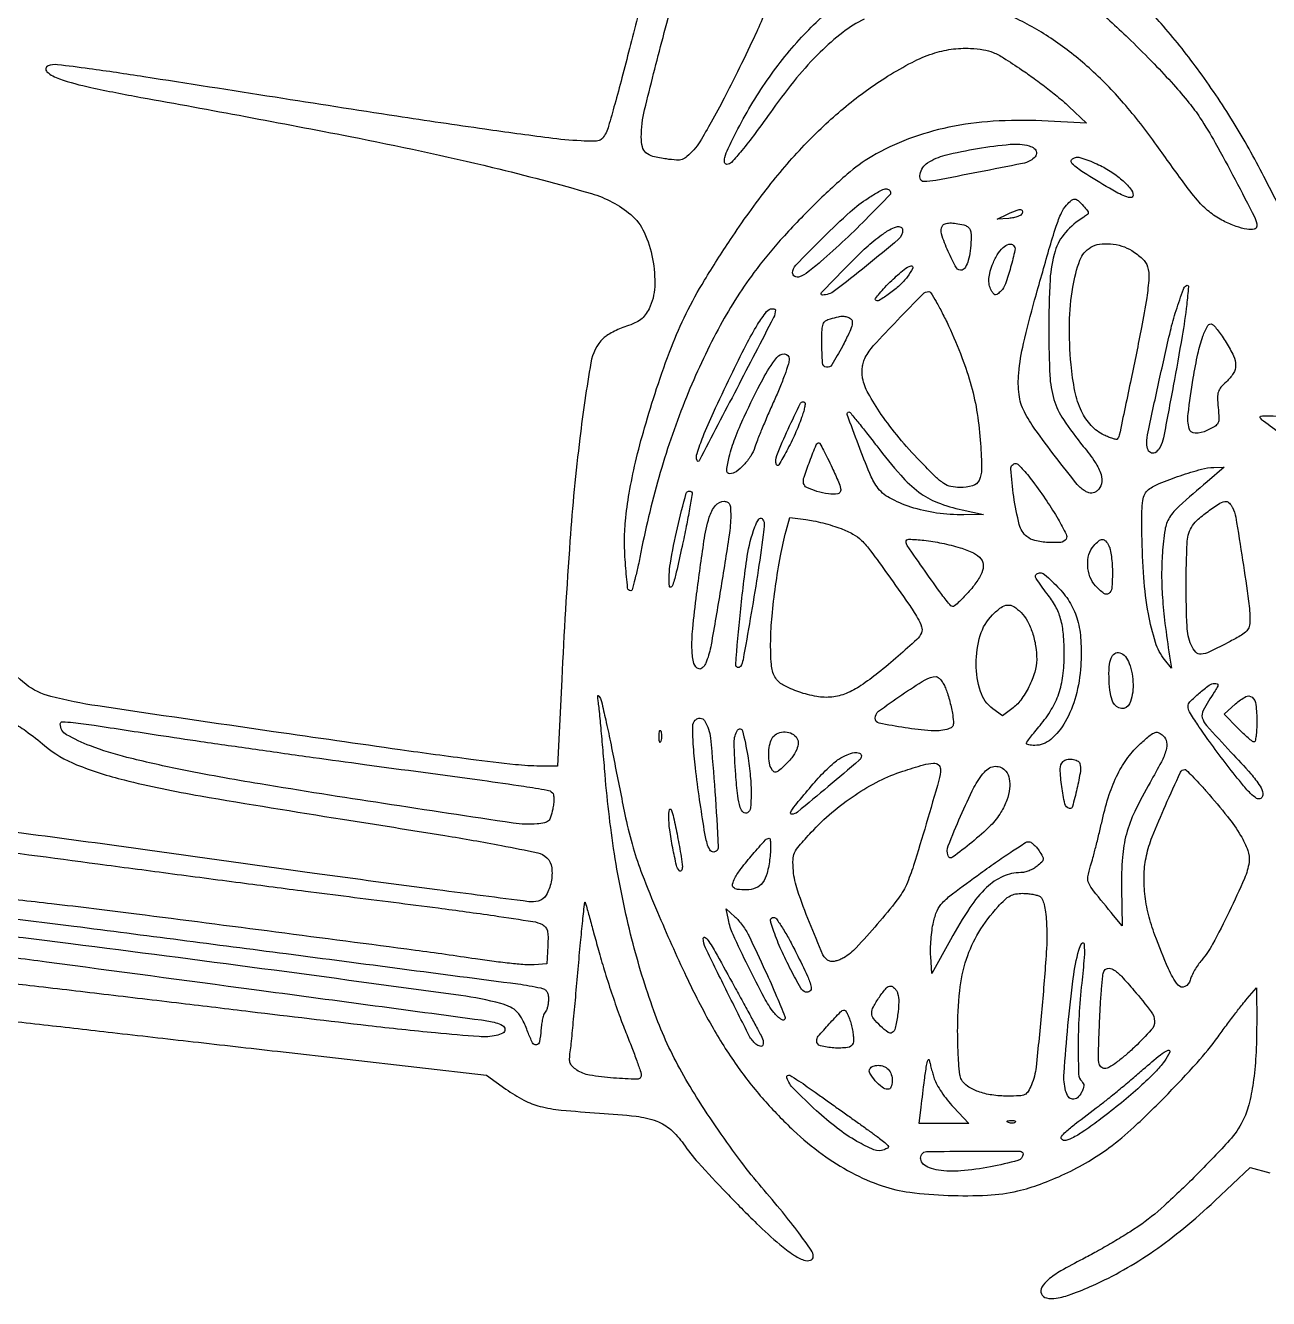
# Model space of a CAD drawing. Extents: x 127 to 1779, y 138 to 801.
# Drawn here: x 442.9 to 804.4, y 138.1 to 508.4 of the extents above; entities that cross this region are included whole.
import ezdxf

# ---------------------------------------------------------------- set-up
doc = ezdxf.new("R2010")
doc.units = 0
doc.header["$MEASUREMENT"] = 0

msp = doc.modelspace()

# ---------------------------------------------------------------- linework, layer by layer
at = {"color": 6}
for points in [[(807.494168, 455.969345, -0.008149), (803.028501, 464.443709, 0.020968), (794.090866, 480.39899, 0.020142), (783.735126, 495.771449, 0.021174), (773.177317, 508.949657, 0.044705), (763.724642, 518, -0.007504), (761.563809, 519.780921, -0.011207), (759.734546, 521.407232, -0.006392), (758.259998, 522.814145, -0.185974), (758.047314, 523.279937, -0.194569), (758.223382, 523.80465, -0.001705), (761.024836, 527.054123, -0.005578), (764.324371, 530.770471, -0.003531), (768.25, 535.033, 0.001254), (783.743575, 551.703218, 0.005686), (792.638819, 561.544417, 0.008502), (798.205817, 568.066221, 0.044863), (800.85852, 571.944417), (803.217039, 576.158478), (798.111837, 581.079239), (793.006634, 586), (798.253317, 585.989263, -0.010679), (801.545553, 585.9122, -0.001102), (809.302537, 585.547638, -0.001371)], [(657.440146, 510.948605, -0.015173), (654.779675, 504.871871, -0.00357), (649.95291, 494.88372, -0.005805), (646.10013, 487.278427, -0.007257), (642.341184, 480.315713, -0.005983), (639.041001, 474.571979, -0.054584), (637.314949, 472.265953, -0.020815), (635.277529, 470.260168, -0.102669), (633.895629, 469.448018, -0.099183), (632.28179, 469.238685, -0.018768), (629.314949, 469.555132, -0.025165), (625.374231, 470.329817, -0.118013), (623.339231, 471.387625, -0.158518), (622.322584, 473.075723, -0.056973), (622, 475.897533, -0.060157), (622.961935, 483.86377, -0.004578), (628.3222, 504.900498, -0.006943), (634.550031, 527.18317, -0.010895)], [(686.835286, 510.239676, 0.049999), (680.575079, 506.337626, 0.030113), (673.977437, 500.580085, 0.026217), (667.155117, 493.118293, 0.018106), (660.208775, 484.019215, -0.005328), (655.077715, 476.929483, -0.014062), (651.209774, 471.999384, -0.012287), (648.227654, 468.585164, -0.210081), (646.896408, 468, -0.359318), (646.2122, 468.564591, -0.118661), (646.275595, 469.965308, -0.039872), (647.278542, 472.620607, -0.007131), (649.60936, 477.383442, -0.034138), (658.626434, 492.50761, -0.03761), (669.358953, 505.750891, -0.040563), (681.003693, 516.245013, -0.061741)], [(620.881638, 510.6929, 0.001196), (618.57403, 501.680687, -0.002489), (616.360277, 493.12715, -0.00345), (614.284787, 485.483346, -0.002156), (612.468504, 479.079013, -0.042967), (611.739764, 477.180687, -0.054124), (610.784047, 475.658192, -0.148079), (609.752358, 474.940081, -0.082302), (608.127739, 474.694846, -0.009744), (604.468419, 474.818954, -0.019094), (595.070075, 475.682, -0.002943), (576.50451, 478.215833, -0.002609), (550.893577, 482.001368, -0.001014), (515.5, 487.49526, 0.000417), (477.341666, 493.464985, 0.004228), (461.449425, 495.800224, 0.005691), (452.197993, 496.972677, 0.120855), (449.472457, 496.627805, 0.567514), (449.175553, 494.918754, 0.096393), (452.785968, 492.860038, 0.029035), (461.899193, 490.357635, 0.007987), (476.5, 487.489646, -0.003585), (537.333076, 476.095681, -0.010673), (578.766978, 467.10532, -0.011768), (607.491394, 459.50866, -0.104737), (618.961507, 453.378936, -0.112817), (622.83227, 448.25116, -0.057856), (625.274248, 440.530565, -0.057618), (625.890827, 432.395341, -0.106356), (624.248446, 426, -0.044017), (623.14044, 424.197936, -0.06798), (621.863061, 422.893711, -0.059288), (620.153838, 421.865413, -0.025706), (617.677773, 420.899995, 0.02093), (615.692984, 420.147875, 0.019148), (613.716937, 419.211868, 0.019556), (612.018011, 418.239654, 0.057364), (610.965714, 417.399995, 0.155133), (607.320158, 410.309557, 0.011389), (604.133305, 388.380371, 0.01279), (601.258558, 358.514121, 0.005386), (598.855627, 318.25), (597.621506, 293), (592.560753, 293.007989, -0.026634), (585.410319, 293.400467, -0.004996), (572.387419, 294.945409, -0.003196), (551.864555, 297.721753, -0.000627), (515, 302.996082, -0.001017), (463.931589, 310.473995, -0.026301), (450.252446, 313.247167, -0.100963), (443.006189, 316.782003, -0.081915), (437.08736, 323.107035, -0.025756)], [(753.484766, 514.114639, -0.0121), (764.325694, 504.04144, -0.006582), (771.119696, 497.238303, -0.010343), (776.755709, 491.19908, -0.012066), (781.245823, 485.93332, -0.024399), (784.469645, 481.540811, -0.018585), (788.911279, 474.250381, -0.006767), (794.674149, 463.612883, -0.00278), (800.38577, 452.57175, -0.118509), (801, 450.016657, -0.366541), (800.254696, 449.136577, -0.080583), (798.113201, 449.126636, -0.049877), (794.968832, 449.949138, -0.026703), (791.281799, 451.546864, -0.049539), (787.540671, 453.899142, -0.046985), (784.262098, 456.979256, -0.022951), (780.070635, 462.196491, -0.00316), (771.922397, 473.5, 0.02382), (762.243457, 485.820453, 0.031289), (752.227055, 496.025145, 0.03384), (741.743416, 504.237368, 0.038389), (730.665314, 510.581808)], [(808.110113, 389.411186, 0.008486), (802.961563, 393.289677, -0.083604), (802.00239, 394.26837, -0.551118), (802.218739, 394.781662, -0.050152), (804.051381, 394.899622, -0.001848), (811, 394.624036, -0.011389)], [(429, 238.551889, -0.004586), (449.062881, 236.073085, -0.000275), (509.443759, 228.016292, -0.000055), (575.551534, 219.150967, -0.027725), (579.677642, 218.362329, -0.071188), (581.666089, 217.553255, -0.256104), (582.346877, 216.419585, -0.281122), (581.736454, 215.32503, -0.07931), (579.825243, 214.615049, -0.067603), (574.822297, 214.302485, -0.005937), (562.145268, 215.376002, -0.004918), (542.547733, 217.46493, -0.001031), (508.288041, 221.529459, 0.000422), (488.201266, 223.937316, 0.0003), (465.668987, 226.605309, 0.000303), (444.154411, 229.126511, 0.000643), (427.5, 231.046244, -0.00055)], [(438, 218.952487, 0.000329), (448.24416, 217.77563, 0.000053), (468.198875, 215.498685, 0.000059), (491.69605, 212.822849, 0.000052), (516.230212, 210.034401), (576.960424, 203.138411), (582.654846, 199.060726, 0.033749), (587.840658, 195.852901, 0.05882), (592.550786, 194.031478, 0.039287), (598.730231, 192.951932, 0.007976), (609.827343, 192.079363, -0.012785), (620.489543, 191.137739, -0.059599), (626.483655, 189.71711, -0.093668), (630.590973, 187.263106, -0.061255), (634.252176, 183.114673, 0.033749), (638.548176, 177.672145, 0.007173), (646.780804, 168.835468, 0.007896), (655.528926, 159.995267, 0.019397), (662.301916, 153.859788, 0.02346), (666.217248, 150.881169, 0.065054), (669.290119, 149.306643, 0.161928), (671.168656, 149.264329, 0.32924), (672, 150.389991, 0.153816), (671.438666, 152.17152, 0.007676), (667.806954, 157.196401, 0.01115), (663.021569, 163.318196, 0.006382), (656.990277, 170.5, -0.017287), (651.110798, 177.819335, -0.009574), (644.422967, 187.127653, -0.009566), (638.062762, 196.73568, -0.016473), (633.190876, 205, -0.038879), (625.629087, 221.842005, -0.023879), (619.270311, 242.652857, -0.022172), (614.432872, 265.982238, -0.019913), (611.469064, 290.5, 0.001271), (610.877164, 297.612933, 0.001677), (610.299363, 304.09375, 0.001207), (609.783702, 309.523277, 0.016323), (609.525777, 311.5, -0.008999), (609.325497, 312.877372, -0.1022), (609.367762, 313.423085, -0.582223), (609.566433, 313.470718, -0.053916), (609.947893, 312.962522, -0.077043), (610.422529, 311.782372, -0.002154), (611.647028, 306.414923, -0.004364), (613.008237, 300.067728, -0.002979), (614.449225, 292.831835, 0.004272), (617.447122, 277.978566, 0.01855), (619.62442, 269.26269, 0.022019), (622.265665, 261.447863, 0.00779), (626.708819, 250.5, 0.00948), (635.065358, 231.791177, 0.019206), (642.474185, 217.470819, 0.023627), (649.756409, 205.934944, 0.028835), (657.661613, 195.915582, 0.021991), (666.252289, 187.049495, 0.032018), (674.622859, 180.09604, 0.035345), (683.09939, 174.799274, 0.038559), (692, 170.922642, 0.052479), (700.070461, 169.042964, 0.021626), (711.273617, 168.136652, 0.021747), (722.671503, 168.205155, 0.045129), (731.472368, 169.442638, 0.030554), (738.062609, 171.416277, 0.022116), (745.13545, 174.375764, 0.021917), (752.00817, 177.991808, 0.027705), (758, 181.948082, 0.028144), (765.243405, 187.990349, 0.010893), (774.60082, 197.123891, 0.010949), (783.59908, 206.70911, 0.026322), (789.714665, 214.282621, -0.003402), (792.129165, 217.570163, -0.003353), (794.59976, 220.840542, -0.003295), (796.802151, 223.676689, -0.012832), (798.220687, 225.386611), (800.941373, 228.5), (800.950878, 218, -0.01368), (800.704924, 208.704658, -0.02237), (799.929642, 200.862884, -0.026605), (798.658207, 194.475139, -0.054674), (796.868979, 189.705891, -0.067779), (793.046073, 184.159714, -0.01062), (783.874784, 174.512045, -0.012436), (774.035213, 165.073572, -0.03455), (766.532575, 159.121612, -0.011537), (763.186985, 156.93682, -0.005854), (758.883582, 154.335389, -0.005812), (754.37777, 151.753175, -0.008638), (750.36898, 149.607231, 0.011495), (744.004357, 146.153265, 0.044301), (740.317237, 143.583178, 0.084676), (738.510185, 141.457532, 0.229407), (738.347334, 139.537245, 0.256061), (739.813284, 138.294857, 0.090467), (742.660485, 138.234358, 0.049331), (747.022952, 139.384505, 0.015618), (753.263274, 141.932102, 0.024405), (762.260301, 146.475491, 0.022391), (771.042511, 151.996238, 0.020992), (779.816461, 158.637994, 0.016346), (788.790906, 166.550966), (799.081812, 176.240596), (804.790906, 174.667213, 0.027906)], [(438.678784, 305.922198, -0.03788), (443.037286, 303.208563, -0.015822), (448.490823, 298.938854, 0.079384), (457.803468, 293.388826, 0.034218), (471.602568, 288.959386, 0.018193), (493.767848, 284.331902, 0.003332), (535.078084, 277.547802, -0.001235), (564.902368, 272.778352, -0.006425), (581.311566, 269.895749, -0.006215), (591.880276, 267.762434, -0.14444), (594.545601, 266.311542, -0.167929), (595.939163, 263.446018, -0.079154), (595.780484, 259.282114, -0.081473), (594.359365, 255.491135, -0.201091), (592.04506, 253.722034, -0.09621), (589.272712, 253.544504, -0.000525), (562.668071, 256.993774, -0.001719), (526.983641, 261.783164, -0.000487), (471.5, 269.479301, 0.003251), (438.267252, 273.901944, 0.005383)], [(432, 249.444166, -0.004436), (457.000964, 246.447866, -0.000411), (518.735322, 238.441387, -0.00011), (586.102528, 229.632984, -0.022091), (592.75, 228.461699, -0.066831), (593.814775, 228.070551, -0.121629), (594.5028, 227.457813, -0.106736), (594.880712, 226.534447, -0.043981), (595, 225.180948, -0.030413), (594.930941, 224.046649, -0.031111), (594.724795, 222.937841, -0.032737), (594.424029, 222.003643, -0.100717), (594.063132, 221.45, 0.114878), (593.680601, 220.825637, 0.021452), (593.309486, 219.525441, 0.02196), (593.001758, 217.935871, 0.01852), (592.813132, 216.232352, -0.02599), (592.380384, 212.794241, -0.317447), (591.487396, 211.912873, -0.328907), (590.390965, 212.471815, -0.026868), (589.028474, 215.605733, 0.026332), (587.469728, 219.201593, 0.074146), (585.904431, 221.442587, 0.088765), (583.930869, 222.899761, 0.049911), (581.133512, 223.950132, 0.03105), (569.517516, 226.273133, 0.00066), (511.658478, 234.071801, 0.001683), (456.115794, 241.293381, 0.005413), (419.079267, 245.575251, 0.01241)], [(423.782448, 269.786567, -0.001805), (464, 264.561883, 0.000367), (484.365304, 261.85665, 0.000331), (505.45, 259.085835, 0.000332), (524.352318, 256.627308, 0.001053), (537, 255.017896, -0.001015), (562.940027, 251.719044, -0.003814), (579.192435, 249.492477, -0.00281), (590.505034, 247.789679, -0.084293), (593.229843, 246.876992, -0.100308), (594.155497, 246.110922, -0.108176), (594.67935, 245.064114, -0.062367), (594.880763, 243.446871, -0.014279), (594.800109, 240.687999), (594.5, 235.5), (590.809509, 235.193182, -0.039787), (588.630042, 235.185741, -0.006053), (584.293432, 235.569327, -0.006745), (579.175794, 236.154334, -0.005795), (573.809509, 236.904523, 0.004786), (556.314712, 239.386228, 0.000515), (515.76332, 244.70062, 0.000644), (475.171277, 249.924614, 0.002633), (450.5, 252.935418, 0.003617), (431.379759, 255.026588, 0.002539)]]:
    msp.add_lwpolyline(points, format="xyb", dxfattribs=at)
for points in [[(732.585985, 495.528451, -0.008927), (736.276447, 492.924134, -0.006898), (740.207232, 489.959531, -0.006981), (743.801983, 487.088433, -0.016582), (746.372155, 484.829369), (751.5, 480.011655), (738.5, 480.632015, 0.027572), (724.312368, 480.526376, 0.03595), (711.449218, 478.786514, 0.038575), (699.742271, 475.376704, 0.04172), (689.016274, 470.275588, 0.047845), (681.871207, 465.142948, 0.014868), (672.171875, 456.138109, 0.015303), (662.428722, 445.931571, 0.023768), (654.738468, 436.5, 0.036655), (644.32843, 420.014681, 0.026475), (635.123976, 400.311281, 0.024982), (627.516213, 378.396302, 0.023086), (621.900583, 355.25, -0.006244), (621.006765, 350.936881, -0.010182), (620.128711, 347.304688, -0.004165), (619.304495, 344.278171, -0.335997), (618.937278, 344, -0.38264), (618.026136, 344.816881, -0.008162), (617.422664, 351.310547, -0.017069), (617.131378, 358.207676, -0.025192), (617.387549, 364.260017, -0.020208), (618.473958, 372.375061, -0.014464), (620.315137, 381.346296, -0.012691), (622.951269, 391.38794, -0.008443), (626.457405, 402.762833, -0.013239), (630.754942, 414.821347, -0.022692), (635.051065, 424.593144, -0.021541), (640.373601, 434.274643, -0.010611), (647.919775, 446.126922, -0.018443), (659.052559, 461.555309, -0.026156), (670.137196, 474.341358, -0.028784), (681.545002, 484.898798, -0.032616), (693.643095, 493.607964, -0.019448), (700.72694, 497.662432, -0.038977), (706.654596, 500.189862, -0.04688), (712.11481, 501.47659, -0.047014), (717.71383, 501.72188, -0.02634), (721.52536, 501.328492, -0.059843), (724.308044, 500.543189, -0.042449), (727.356702, 498.958159, -0.008096)], [(734.75, 473.369714, -0.099297), (736.2895, 472.60739, -0.207892), (736.921428, 471.459196, -0.201852), (736.520654, 470.186946, -0.094247), (735.150809, 469.08071, -0.073272), (732.830153, 468.246432, -0.001361), (720.074713, 465.712408, -0.001966), (707.652991, 463.330485, -0.046414), (704.100481, 463, -0.311854), (703.184019, 463.633182, -0.144025), (703.069222, 465.150174, -0.0933), (703.859459, 467.037057, -0.102376), (705.262304, 468.436213, -0.084852), (710.393644, 470.670971, -0.01892), (719.79008, 472.611029, -0.018731), (729.294101, 473.837275, -0.088403)], [(754.5, 468.132659, -0.035024), (758.344716, 466.043599, -0.037262), (761.776589, 463.476459, -0.038628), (764.296092, 460.913519, -0.176715), (765, 458.984062, -0.451459), (764.239157, 458.313156, -0.0773), (762.137051, 458.917085, -0.026755), (758.163505, 461.024056, -0.004155), (750.57037, 465.672765, -0.047375), (747.290143, 468.178587, -0.493973), (747.426709, 469.629306, -0.219119), (749.795102, 469.933857, -0.031055)], [(694.390815, 460.176666, -0.342873), (694.276583, 459.113633, -0.002892), (688.114217, 452.80228, -0.009402), (681.288903, 446.147429, -0.009089), (674.141846, 439.676719, -0.016466), (670.487736, 436.693476, -0.068909), (668.022386, 435.301044, -0.220498), (666.645065, 435.380347, -0.276551), (666, 436.457417, -0.195471), (666.898629, 438.668211, -0.004663), (674.88454, 446.717025, -0.010195), (682.770622, 454.206458, -0.043006), (687.945781, 458.16731, -0.007823), (691.064443, 460.086477, -0.058514), (692.64857, 460.792218, -0.159828), (693.639243, 460.777598, -0.17307)], [(750.595012, 455.872902, -0.012436), (751.768813, 454.494764, -0.168126), (751.990872, 453.881659, -0.238042), (751.742263, 453.370958, -0.026716), (750.641668, 452.622902, 0.077427), (745.34592, 448.179655, 0.105674), (742.326624, 442.751328, 0.061879), (740.877858, 434.481838, 0.012414), (740.503106, 419.5, 0.011892), (740.807002, 406.625481, 0.060778), (742.006865, 399.584473, 0.075196), (744.758547, 393.74415, 0.023826), (750.511135, 385.986389, -0.022959), (753.994101, 381.306337, -0.07268), (755.684464, 377.79603, -0.128394), (755.813493, 375.125448, -0.169331), (754.563922, 373.053051, -0.065847), (753.788264, 372.565433, -0.096991), (753.008202, 372.377563, -0.087962), (752.159417, 372.490699, -0.045886), (751.173223, 372.907294, -0.101197), (748.794111, 374.883309, -0.004999), (742.466, 382.93698, -0.008179), (736.483177, 390.978724, -0.036236), (733.398837, 396, -0.08974), (731.848763, 401.021742, -0.053106), (731.758949, 407.310299, -0.034534), (733.149257, 415.87804, -0.010773), (736.391747, 428.5, -0.001415), (740.549892, 443.190743, -0.011075), (742.65459, 449.975223, -0.023366), (744.170328, 453.886846, -0.07996), (745.651228, 456.167105, -0.033016), (747.073894, 457.544481, -0.193009), (748.042721, 457.867573, -0.171785), (749.034156, 457.448765, -0.025128)], [(732.756322, 453.75, -0.176052), (732.366928, 453.254159, -0.048048), (731.461013, 452.80474, -0.042387), (730.263425, 452.460663, -0.033268), (728.922988, 452.287411), (725.5, 452.074823), (728.5, 453.492307, -0.011679), (730.969234, 454.589215, -0.083749), (732.236001, 454.882586, -0.331126), (732.742284, 454.551568, -0.168932)], [(698, 448.902223, -0.218483), (696.757155, 446.193733, -0.0074), (687.523397, 438.485664, -0.008723), (678.164345, 431.17182, -0.162892), (674.662867, 430, -0.658337), (674.369094, 430.682685, -0.004072), (680.569574, 437.125873, -0.009774), (686.836975, 443.287651, -0.029964), (691.400038, 447.111171, -0.023235), (694.14711, 448.954758, -0.070019), (696.216095, 449.841244, -0.173554), (697.455765, 449.743489, -0.295263)], [(715.75, 450.369714, -0.070129), (716.886071, 449.886891, -0.140719), (717.544436, 449.179194, -0.099709), (717.857371, 448.052589, -0.024906), (717.90032, 446.133369, -0.024101), (717.648046, 442.803687, -0.040829), (717.078009, 440.067936, -0.050438), (716.274112, 438.100116, -0.19243), (715.281079, 437.26036, -0.358806), (713.636914, 437.892867, -0.02461), (711.232384, 442.681615, -0.026248), (709.298267, 447.763731, -0.219617), (709.587991, 450.142372, -0.182342), (710.340549, 450.722229, -0.064817), (711.702088, 450.950805, -0.048527), (713.535393, 450.840488, -0.026195)], [(730.22871, 444.437956, -0.256573), (730.641177, 443.020059, -0.012327), (729.408833, 438.067467, -0.017279), (727.908251, 433.268931, -0.112445), (726.56998, 431.141858, -0.021063), (725.606387, 430.256445, -0.163001), (725.045553, 430.033831, -0.225639), (724.564779, 430.230976, -0.043512), (723.979149, 431, -0.074011), (723.288495, 432.562847, -0.070148), (723.065874, 434.288548, -0.057693), (723.321165, 436.2874, -0.030267), (724.069603, 438.68307, -0.042503), (725.499454, 441.656169, -0.071643), (727.228273, 443.810427, -0.114935), (728.897477, 444.771959, -0.276529)], [(764.644616, 442.910623, -0.049552), (767.740583, 440.54434, -0.129125), (769.223453, 438.191417, -0.09451), (769.604092, 434.954591, -0.01933), (768.968369, 429.20158, -0.011673), (767.460602, 420.524998, -0.002542), (764.43693, 405.645938, -0.000422), (760.99335, 389.200802, -0.141867), (760.391895, 388.070776, -0.264551), (760.069524, 387.977176, -0.017167), (759.093996, 388.246118, -0.021388), (757.898284, 388.677318, -0.014024), (756.559105, 389.270424, -0.095902), (752.820163, 392.032142, -0.076546), (750.024062, 396.20283, -0.058998), (748.098881, 402.013426, -0.028867), (746.97486, 409.745398, -0.024722), (746.523561, 421.868231, -0.038815), (747.45825, 432.246971, -0.046098), (749.541033, 440.090915, -0.174673), (752.749978, 443.919889, -0.09676), (755.248186, 444.78815, -0.056616), (758.425835, 444.878623, -0.05396), (761.736843, 444.233388, -0.063409)], [(699.341085, 435.233634, -0.048763), (697.176668, 432.839334, -0.028303), (694.163794, 430.394248, -0.020509), (691.195689, 428.43204, -0.344907), (690.101418, 428.565249, -0.37516), (690.072791, 428.988224, -0.011659), (691.24502, 430.457063, -0.017488), (692.823596, 432.214446, -0.010537), (694.809524, 434.190476, -0.015033), (698.449625, 437.459637, -0.119423), (700.457687, 438.464496, -0.636379), (700.949601, 437.835327, -0.041939)], [(711.351114, 421.005326, -0.016676), (715.257075, 411.797699, -0.025597), (717.953974, 403.567841, -0.027209), (719.68392, 395.494285, -0.022741), (720.656847, 386.781129, -0.013534), (720.944133, 379.353899, -0.113516), (720.234385, 376.095483, -0.21769), (718.360329, 374.511952, -0.068325), (714.631395, 374, -0.056741), (712.035353, 374.295554, -0.090673), (709.99188, 375.177816, -0.04707), (707.59284, 377.127743, -0.006236), (702.978889, 381.775408, -0.019007), (696.965159, 388.478042, -0.022231), (691.801474, 395.28729, -0.02335), (687.96449, 401.439214, -0.081563), (686.373704, 405.821521, -0.039844), (686.208239, 407.379625, -0.037722), (686.28681, 408.973555, -0.03883), (686.597332, 410.487649, -0.049923), (687.123736, 411.806867, -0.065184), (689.562137, 415.29855, -0.006689), (696.461581, 422.657568, -0.003199), (703.905699, 430.289315, -0.200485), (705.606876, 431, -0.260556), (706.202485, 430.667016, -0.007403), (707.75019, 428.064064, -0.01326), (709.493217, 424.83608, -0.008511)], [(780.601239, 427.25, -0.013132), (779.269468, 417.998365, -0.003675), (776.702212, 403.611046, -0.001367), (773.848842, 388.502956, -0.075643), (772.888625, 385.791895, -0.096488), (771.685021, 384.314947, -0.244828), (770.372626, 384.029136, -0.237949), (769.357543, 384.943031, -0.092915), (769, 386.850453, -0.053065), (769.351838, 390.156306, -0.001286), (772.630042, 405.194677, -0.002319), (775.865902, 419.540993, -0.022871), (777.529626, 425.501147, -0.00465), (779.627043, 431.68002, -0.181109), (780.540726, 432.776127, -0.603209), (781.117293, 432.408219, -0.008497)], [(661, 425.654579, -0.119765), (660.460814, 423.43585, -0.000587), (649.741007, 402.742274, -0.000381), (638.828592, 381.776402, -0.661199), (638.228979, 381.823437, -0.161064), (638.218992, 383.941212, -0.015813), (639.974943, 388.807601, -0.013777), (642.989661, 395.830756, -0.003988), (648.025533, 406.5, -0.006328), (652.502065, 415.498427, -0.019782), (655.824791, 421.385437, -0.023182), (658.415447, 425.17414, -0.235378), (660.07258, 426, -0.035434), (660.427784, 425.974795, -0.053766), (660.72757, 425.898532, -0.070259), (660.933252, 425.787015, -0.237755)], [(682.866916, 423.103412, -0.236411), (683.349688, 422.301303, -0.092206), (683.208434, 420.978619, -0.040758), (682.371815, 418.832788, -0.007651), (680.466823, 415.068818, -0.01521), (677.433334, 409.699289, -0.314711), (675.827182, 408.989067, -0.339853), (674.712172, 410.254919, -0.016403), (674.508059, 416.236181, -0.008917), (674.56949, 419.953566, -0.0787), (674.881036, 421.561065, -0.164077), (675.602343, 422.464499, -0.074264), (677, 423.09456, -0.012269), (679.30052, 423.683757, -0.056229), (680.667903, 423.840108, -0.086426), (681.734625, 423.655994, -0.055397)], [(792.097773, 416.184775, -0.031996), (794.215283, 412.319772, -0.108901), (794.838996, 409.534381, -0.142103), (794.163226, 407.17521, -0.070538), (792.135899, 404.77867, 0.032768), (790.5505, 403.167902, 0.10123), (789.808478, 401.841885, 0.083413), (789.572048, 400.187621, 0.01783), (789.747109, 397.280086, -0.013931), (789.963105, 394.105402, -0.123598), (789.678623, 392.743182, -0.147508), (788.798232, 391.788105, -0.022528), (786.485957, 390.56036, -0.112753), (783.067793, 389.801342, -0.339851), (781.300743, 391.176324, -0.095086), (781.025143, 395.428376, -0.008976), (782.519389, 405.818898, -0.013184), (783.858382, 412.889896, -0.032019), (785.312795, 417.995186, -0.046374), (786.763793, 421.124022, -0.422045), (788.076817, 421.452524, -0.081045), (788.669052, 420.937988, -0.010446), (789.719449, 419.619915, -0.011972), (790.904596, 417.987694, -0.009727)], [(665, 411.461582, -0.076637), (664.767776, 409.95539, -0.009601), (663.709454, 406.816047, -0.011114), (662.288907, 403.116045, -0.009007), (660.606653, 399.211582, 0.00391), (658.838235, 395.219624, 0.004078), (657.157507, 391.255808, 0.003924), (655.759814, 387.806962, 0.017843), (655.034262, 385.765637, -0.066298), (653.806102, 383.144808, -0.046014), (651.791368, 380.562694, -0.046832), (649.558292, 378.593658, -0.158572), (647.733472, 378, -0.446728), (646.84068, 378.996547, -0.034418), (647.558579, 382.974887, -0.030041), (649.268708, 388.361679, -0.017443), (651.927497, 394.609325, -0.011622), (657.308084, 405.456361, -0.044037), (661.401185, 411.817819, -0.243208), (663.657632, 412.863316, -0.401599)], [(668.618103, 394.334741, -0.021131), (666.725355, 389.615662, -0.016906), (664.305574, 384.700858, -0.011669), (661.973872, 380.577456, -0.638633), (661.294772, 380.648253, -0.181666), (661.372471, 383.310459, -0.010322), (664.700679, 390.984088, -0.008453), (668.318939, 398.53642, -0.511906), (669.59058, 398.742753, -0.241705), (669.70036, 398.401317, -0.013478), (669.48261, 397.270205, -0.018335), (669.124595, 395.890026, -0.01218)], [(690.480825, 386.089033, 0.015635), (697.457165, 377.554155, 0.053065), (702.719049, 372.669455, 0.068138), (708.147907, 369.6602, 0.03902), (715.333398, 367.499683), (721.5, 366.159), (715.799221, 366.0795, -0.03929), (707.889187, 366.591163, -0.042345), (700.358782, 368.336689, -0.046511), (694.187251, 370.985119, -0.11569), (690.544301, 374.236612, -0.054915), (688.40984, 378.124837, -0.008302), (685.147801, 386.394588, -0.003063), (681.872535, 395.28472, -0.519866), (682.374556, 396, -0.223739), (682.698428, 395.847437, -0.001193), (684.965871, 393.088653, -0.004865), (687.531755, 389.888491, -0.003029)], [(677.493189, 379.75, -0.005585), (679.349762, 375.634477, -0.048115), (679.976345, 373.721004, -0.167387), (679.865737, 372.732227, -0.24441), (679.180866, 372.213444, -0.075403), (676.41894, 372.162793, -0.040108), (673.068564, 372.885156, -0.036894), (670.136699, 374.0098, -0.239557), (669.19604, 375.220561, -0.129404), (669.318277, 377.038843, -0.009907), (670.98948, 381.699189, -0.006358), (672.871287, 386.454132, -0.304204), (673.685467, 387, -0.276041), (673.931288, 386.853092, -0.002464), (674.985147, 384.870313, -0.0075), (676.170168, 382.529359, -0.004664)], [(735.858544, 375.75, -0.011799), (739.937823, 370.01388, -0.017783), (743.190729, 364.814047, -0.012385), (745.570125, 360.444948, -0.262676), (745.513408, 359.021695, -0.236839), (743.962515, 358.066316, -0.037717), (740.286484, 358.023637, -0.040511), (736.482003, 358.578278, -0.117187), (734.111394, 359.75, -0.159911), (731.929126, 363.220752, -0.024326), (730.317857, 371.356427, -0.020991), (729.470388, 379.405476, -0.432766), (730.967605, 381, -0.196114), (731.517717, 380.7756, -0.011542), (732.803455, 379.457812, -0.016036), (734.28509, 377.761461, -0.011024)], [(786.556384, 375.696462, 0.006417), (778.41048, 368.599823, 0.07021), (775.616021, 365.289541, 0.102629), (774.301387, 361.7581, 0.020049), (773.540643, 354.978071, 0.018328), (773.317714, 348.609638, 0.01673), (773.54837, 342.044256, 0.01392), (774.279328, 334.486186, 0.007019), (775.59958, 325), (776.136878, 321.5), (774.16913, 323.942241, -0.095472), (771.50612, 328.960841, -0.029596), (769.479841, 337.302081, -0.025845), (768.124465, 347.87869, -0.016747), (767.602938, 360.204962, -0.004148), (767.599487, 367.120064, -0.033706), (767.837168, 370.275534, -0.080535), (768.41241, 372.113692, -0.115437), (769.5, 373.421109, -0.066917), (772.640152, 375.19177, -0.013176), (778.725087, 377.436752, -0.013197), (784.920538, 379.358013, -0.066559), (788.5, 379.867514), (791.5, 379.892923)], [(633.84499, 356.821677, -0.003009), (632.173928, 349.382503, -0.019754), (631.167656, 345.696194, -0.191636), (630.617404, 345.022203, -0.544899), (630.189599, 345.250603, -0.061072), (630.45447, 351.966106, -0.017023), (632.502214, 362.309024, -0.010571), (635.065304, 372.320066, -0.574027), (636.608116, 372.725217, -0.241857), (636.77891, 372.193495, -0.002056), (636.036466, 367.813534, -0.006598), (635.085307, 362.737118, -0.004132)], [(648, 365.903446, -0.038197), (647.556542, 360.107103, -0.002773), (645.027184, 344.258677, -0.002398), (642.30265, 328.252776, -0.047516), (640.984331, 323.458789, -0.042625), (640.515449, 322.484446, -0.060788), (639.931092, 321.723913, -0.078326), (639.327144, 321.27622, -0.203572), (638.798368, 321.233877, -0.253543), (637.309236, 322.824598, -0.055828), (636.752531, 326.656745, -0.032243), (636.950524, 332.892361, -0.008218), (638.08768, 342.945018, -0.00437), (640.231459, 358.401657, -0.035547), (641.772446, 365.370614, -0.098293), (643.568442, 368.781672, -0.226299), (646.122445, 370, -0.11176), (647.061417, 369.787467, -0.175739), (647.635419, 369.204536, -0.090563), (647.926046, 368.06217, -0.017124)], [(793.918398, 368.152476, -0.082248), (794.866808, 365.358744, -0.002358), (796.85842, 352.893072, -0.004189), (798.609981, 340.926228, -0.033817), (798.994581, 335.389325, -0.065838), (798.758108, 333.576949, -0.123418), (798.045107, 332.292719, -0.071749), (796.529238, 331.079066, -0.011864), (793.25, 329.252769, -0.007724), (787.273801, 326.224797, -0.09103), (784.774871, 325.527913, -0.237073), (783.216684, 326.141523, -0.084518), (781.906536, 328.224474, -0.087676), (780.70435, 333.653483, -0.011099), (780.453601, 345.695816, -0.009868), (780.70945, 357.811413, -0.112504), (781.953635, 362.397537, -0.088813), (783.549861, 364.428363, -0.022613), (786.813574, 367.079886, -0.020243), (790.255149, 369.417121, -0.136554), (792.214816, 369.99054, -0.172006), (792.554805, 369.875055, -0.038827), (793.010105, 369.454511, -0.035876), (793.487409, 368.859079, -0.028158)], [(657.484265, 360.25, -0.005277), (655.772257, 348.454049, -0.004338), (653.702691, 335.898132, -0.001421), (651.582878, 323.900256, -0.098193), (650.838226, 322, -0.776315), (649.49153, 322.444341, -0.008681), (650.803038, 337.741075, -0.010031), (652.814564, 354.018874, -0.055133), (655.027499, 362.572328, -0.051542), (656.169396, 364.840978, -0.470403), (657.127841, 364.958597, -0.210441), (657.730159, 363.528771, -0.029368)], [(680.089853, 362.067571, -0.036416), (683.549682, 360.477372, -0.068113), (686.017404, 358.641433, -0.038623), (688.683939, 355.588454, -0.005274), (693.677564, 348.742134, -0.002758), (699.716439, 340.177076, -0.021417), (702.338926, 336.047272, -0.048064), (703.494718, 333.506273, -0.176097), (703.463761, 331.766159, -0.115446), (702.130357, 329.801494, -0.006802), (696.72728, 324.956093, -0.011277), (690.900661, 320.099186, -0.019999), (685.857712, 316.404247, -0.049821), (681.581338, 314.107982, -0.073013), (677.447659, 313.063685, -0.068733), (673.005375, 313.221735, -0.038915), (667.779227, 314.559558, -0.044008), (663.203494, 316.582987, -0.141653), (660.873777, 318.914335, -0.108987), (659.815554, 322.506358, -0.02075), (659.624392, 329.359469, -0.020283), (660.016144, 336.584606, -0.011111), (661.050838, 345.39166, -0.011104), (662.482351, 354.185158, -0.019427), (664.109766, 361.380562), (665.147402, 365.261124), (669.834565, 364.705999, -0.02245), (672.027054, 364.345925, -0.011037), (674.78051, 363.701972, -0.010927), (677.615861, 362.906061, -0.015627)], [(714.732819, 356.486862, -0.039645), (718.588345, 355.000531, -0.117335), (720.778099, 353.226859, -0.174443), (721.457186, 351.114032, -0.115826), (720.783543, 348.632273, -0.042003), (718.752152, 345.529218, -0.02668), (715.912264, 342.271203, -0.018868), (713.088858, 339.57271, -0.40949), (712.046689, 339.627236, -0.028121), (709.403023, 342.863361, -0.004246), (704.538043, 349.674249, -0.001302), (699.34733, 357.114347, -0.152812), (699, 358.224276, -0.426216), (699.79255, 358.985128, -0.017297), (704.18224, 358.653537, -0.023543), (709.411053, 357.825459, -0.021143)], [(757.964816, 357.065741, -0.074377), (758.366021, 355.94199, -0.01644), (758.695915, 353.91786, -0.016744), (758.923942, 351.529812, -0.01543), (759, 349.065741, -0.021262), (758.815085, 344.719241, -0.21542), (757.954205, 343.177992, -0.334748), (756.537315, 343.19074, -0.040413), (754.074314, 345.420896, -0.101271), (752.474963, 348.01589, -0.076623), (751.816644, 351.305125, -0.078452), (752.18287, 354.561432, -0.11728), (753.554988, 357.060761, -0.033334), (755.048864, 358.50524, -0.177019), (756.098802, 358.890327, -0.220332), (757.008076, 358.470445, -0.053315)], [(743.543983, 344.615438, -0.058972), (746.809427, 340.286187, -0.064469), (748.856875, 335.43896, -0.054663), (749.812109, 329.582526, -0.028245), (749.78234, 322.153472, -0.049987), (748.358931, 313.354017, -0.065859), (745.258137, 305.84878, -0.082249), (741.068944, 300.746574, -0.181768), (736.423275, 299, -0.022209), (735.494532, 299.041272, -0.035623), (734.711837, 299.167612, -0.040251), (734.147944, 299.349306, -0.303491), (734, 299.570594, -0.158316), (734.12062, 299.941992, -0.004172), (735.164322, 301.354393, -0.00837), (736.444741, 302.999164, -0.00558), (737.963651, 304.841842, 0.039898), (741.237393, 309.41988, 0.052799), (743.39812, 314.063269, 0.050386), (744.603446, 319.226327, 0.032175), (745, 325.382328, 0.020887), (744.750178, 331.359911, 0.047599), (743.948279, 335.800364, 0.056825), (742.437058, 339.505052, 0.044054), (740.015668, 343.130127, -0.025118), (736.795357, 347.577444, -0.467376), (737.242662, 349.034154, -0.287582), (739.280482, 348.701946, -0.02128)], [(732.463184, 337.627725, -0.074053), (734.27094, 335.187319, -0.042415), (735.717651, 331.812163, -0.039711), (736.670051, 327.933531, -0.039979), (736.994423, 323.96189, -0.076648), (736.438919, 320.321368, -0.040805), (734.719147, 316.089313, -0.040824), (732.338599, 312.199151, -0.077741), (729.75, 309.613292), (727, 307.609498), (724.25, 309.645772, -0.157775), (720.622205, 314.722459, -0.076069), (719.369458, 322.706344, -0.07376), (720.566671, 330.994345, -0.124306), (724.146242, 336.992396, -0.036162), (726.62494, 339.136326, -0.142087), (728.497832, 339.838139, -0.164133), (730.294871, 339.380956, -0.052776)], [(763.902175, 322.850777, -0.078453), (765.018472, 316.6757, -0.105246), (763.961377, 311.102963, -0.335951), (761.617567, 309.74412, -0.260798), (759.160515, 311.547053, -0.071452), (758.402649, 314.135131, -0.024812), (758.042253, 318.016304, -0.024569), (758.066079, 321.890868, -0.07794), (758.606989, 324.418213, -0.163066), (759.687452, 325.728147, -0.214609), (761.20418, 325.934175, -0.152559), (762.776565, 324.88006, -0.08571)], [(710.439145, 315.75, -0.020343), (711.000384, 314.210686, -0.010506), (711.58239, 312.245527, -0.010426), (712.096972, 310.196694, -0.015542), (712.453426, 308.38371, -0.01431), (712.780003, 305.969138, -0.108807), (712.653694, 304.835306, -0.18816), (712.086009, 304.160881, -0.060918), (710.851423, 303.671397, -0.082457), (706.265432, 303.251821, -0.020119), (698.696484, 304.114892, -0.01244), (691.163428, 305.475173, -0.355782), (690, 306.903238, -0.237233), (691.021802, 308.935618, -0.010169), (697.742642, 313.72101, -0.013221), (704.560344, 318.109919, -0.137234), (707.742198, 319, -0.173505), (708.356374, 318.78026, -0.047774), (709.095367, 318.045313, -0.042244), (709.827358, 316.994032, -0.033383)], [(788.61501, 314.5, 0.014456), (785.406188, 309.202896, 0.19952), (785.139166, 307.022767, 0.116787), (786.373062, 304.788175, 0.003676), (793.47356, 297.080025, -0.006471), (799.238805, 290.750774, -0.038619), (801.934253, 287.195187, -0.10212), (802.783635, 284.991725, -0.304306), (802.147322, 283.59105, -0.286566), (800.938014, 283.596613, -0.056664), (799.169262, 285.015218, -0.02704), (796.507252, 288.004567, -0.004583), (791.796321, 294.020838, -0.005736), (787.227095, 300.110973, -0.012036), (783.845896, 304.968038, -0.010324), (781.448895, 308.762469, -0.135409), (781.003738, 310.34879, -0.199911), (781.558769, 311.698223, -0.018654), (784.24971, 314.19836, -0.020214), (787.122624, 316.478797, -0.158946), (788.720765, 317, -0.072223), (789.458956, 316.892812, -0.343833), (789.69061, 316.568371, -0.123119), (789.506123, 315.943952, -0.010319)], [(801, 305.877555, -0.012735), (800.942596, 303.624187, -0.020965), (800.765866, 301.726532, -0.016297), (800.517626, 300.257299, -0.356786), (800.202948, 300, -0.169366), (799.725489, 300.166507, -0.009224), (798.478851, 301.194449, -0.013501), (797.025333, 302.508354, -0.009383), (795.452948, 304.066209), (791.5, 308.132418), (794.829227, 311.122901, -0.058922), (797.756701, 313.187059, -0.309594), (799.612332, 312.993299, -0.191855), (800.729125, 310.885239, -0.027026)], [(481.528547, 302.030094, 0.001724), (493.888943, 300.184307, 0.000813), (509.858386, 297.882341, 0.000806), (526.585908, 295.526356, 0.001137), (541.5, 293.484846, -0.000255), (575.681874, 288.867298, -0.003653), (587.834268, 287.128851, -0.004973), (594.642977, 286.034661, -0.155257), (596.13929, 285.26071, -0.158196), (596.446035, 284.659236, -0.03466), (596.550044, 283.487384, -0.032109), (596.484394, 282.02836, -0.023591), (596.232229, 280.428533, -0.023194), (595.643053, 278.120039, -0.131353), (594.977309, 277.052188, -0.140303), (593.889753, 276.495197, -0.027795), (591.700612, 276.18903, -0.057844), (584.768803, 276.412169, -0.000982), (547.01312, 282.106881, -0.002764), (511.118295, 287.796254, -0.009067), (487.5, 292.114951, -0.011538), (472.435564, 295.516333, -0.029706), (461.794288, 298.861013, -0.038577), (454.871429, 302.128992, -0.263941), (453.015313, 305.25, -0.426481), (453.641351, 305.875493, -0.022795), (456.754227, 305.66703, -0.009268), (462.881411, 304.859829, -0.00054)], [(640.455434, 306.072109, -0.114778), (642.113413, 301.151839, -0.007046), (643.394551, 285.633854, -0.003743), (644.382894, 269.3964, -0.429914), (643.059017, 268, -0.261929), (641.956429, 268.620147, -0.070925), (641.13859, 270.530578, -0.026262), (640.317193, 274.37749, -0.002944), (638.962656, 283.222384, -0.006871), (637.734629, 292.447992, -0.015644), (637.121835, 299.449213, -0.01381), (636.973842, 304.658856, -0.199115), (637.666667, 306.333333, -0.090615), (638.392876, 306.835147, -0.130057), (639.160481, 306.963173, -0.133665), (639.875832, 306.694604, -0.098394)], [(652.934449, 296, -0.015889), (653.705284, 290.03177, -0.02487), (653.948163, 284.861194, -0.023083), (653.75006, 280.817381, -0.234701), (652.888197, 279.430902, -0.327989), (651.681198, 279.528022, -0.140518), (650.746995, 280.961944, -0.046923), (650.049635, 284.325283, -0.008959), (649.47077, 290.548493, -0.013433), (649.021631, 299.90429, -0.147844), (650.020756, 303.480221, -0.656662), (651.419132, 303.258414, -0.022799)], [(627.692991, 300.269032, -0.087174), (627.51666, 299.883358, -0.597527), (627.356533, 299.900903, -0.080377), (627.235556, 300.431793, -0.012823), (627.194949, 301.5, -0.014395), (627.212705, 302.580113, -0.052471), (627.315079, 303.257153, -0.333666), (627.47713, 303.386009, -0.31318), (627.655937, 303.269032, -0.06278), (627.814405, 302.671085, -0.030339), (627.872264, 301.880008, -0.029507), (627.832894, 301.036634, -0.037336)], [(667.028291, 301.465911, -0.17562), (667.606979, 299.855786, -0.101449), (667.183158, 297.816106, -0.069081), (665.735316, 295.42802, -0.033423), (663.295105, 292.807511, -0.016411), (661.943631, 291.618896, -0.115069), (661.162446, 291.23242, -0.227863), (660.55873, 291.366017, -0.085467), (659.962643, 292.026205, -0.098188), (659.261029, 293.84511, -0.045136), (659.051623, 296.387288, -0.044716), (659.307023, 299.001245, -0.076304), (660.035184, 301.065741, -0.147661), (661.345315, 302.377966, -0.109391), (663.329517, 302.937971, -0.105649), (665.422863, 302.614402, -0.129262)], [(773.8, 301.8, -0.157054), (774.735246, 299.976198, -0.110028), (774.602966, 297.653995, -0.05168), (773.229467, 294.208628, -0.009748), (769.964551, 288.262035, 0.018607), (765.507373, 279.791599, 0.045893), (763.065143, 273.212781, 0.047821), (761.919011, 266.461676, 0.021743), (761.658003, 257.5), (761.816006, 246.5), (759.357396, 249.5, -0.002412), (753.474993, 256.748756, -0.061185), (752.135449, 258.91085, -0.151983), (751.888699, 260.786528, -0.032979), (752.664172, 264, 0.01014), (753.339953, 266.328631, 0.003252), (754.250559, 269.812442, 0.003243), (755.214026, 273.704462, 0.003623), (756.090999, 277.467888, -0.023621), (758.083755, 284.698403, -0.037406), (760.531638, 290.637689, -0.042817), (763.533327, 295.519358, -0.049843), (767.190957, 299.553553, -0.0108), (769.969387, 301.956778, -0.091217), (771.407273, 302.760288, -0.196336), (772.541471, 302.692055, -0.084594)], [(686, 296.010071, -0.219924), (685.382387, 294.673836, -0.001824), (676.374667, 287.067688, -0.002154), (667.393443, 279.605525, -0.173966), (665.705761, 279, -0.514326), (665.419694, 279.400103, -0.072618), (665.969368, 280.470639, -0.018993), (667.661838, 282.663486, -0.001844), (671.97916, 287.799754, -0.013273), (673.918793, 289.970553, -0.012012), (676.034995, 292.110642, -0.01213), (678.022214, 293.935121, -0.037133), (679.48368, 295.032908, -0.039276), (681.824647, 296.286055, -0.066131), (683.96208, 296.902804, -0.114061), (685.429855, 296.787651, -0.327333)], [(709, 292.150938, -0.069539), (708.547687, 288.914439, -0.002235), (704.865286, 276.212743, -0.003828), (701.178102, 264.048059, -0.029735), (699.080854, 258.5, -0.059763), (696.42848, 254.077649, -0.012101), (690.63536, 246.969688, -0.011428), (684.525933, 240.155073, -0.071299), (680.875823, 237.235259, -0.036537), (679.763654, 236.68521, -0.037495), (678.592734, 236.308452, -0.040252), (677.532654, 236.141851, -0.110909), (676.788618, 236.250873, -0.200567), (674.831417, 238.119641, -0.007787), (670.888616, 247.522383, -0.013521), (667.43443, 256.856317, -0.059916), (666.229236, 262.57493, -0.027212), (666.12011, 265.820385, -0.103928), (666.575034, 267.781773, -0.069957), (667.863942, 269.771959, -0.008127), (671.415805, 273.735716, -0.030045), (677.427901, 279.49385, -0.028923), (684.160642, 284.568931, -0.029855), (691.183623, 288.668735, -0.038939), (698.061252, 291.502805, -0.007578), (704.024081, 293.33344, -0.055942), (706.951863, 293.838876, -0.182364), (708.395018, 293.389953, -0.2311)], [(728.02875, 291.465358, -0.130823), (729.019656, 289.319234, -0.073486), (729.09388, 286.429512, -0.060388), (728.266302, 283.071862, -0.041975), (726.578892, 279.544406, -0.066986), (723.562701, 275.688927, -0.021269), (718.116431, 270.808777, -0.014084), (712.532507, 266.475668, -0.508221), (711.19981, 266.90057, -0.175197), (711.272549, 269.795306, -0.009356), (714.83241, 278.438211, -0.014385), (718.741262, 286.780326, -0.064079), (721.766036, 291.25, -0.086806), (723.286545, 292.466296, -0.11732), (724.978228, 292.930744, -0.124247), (726.625945, 292.574628, -0.10488)], [(749.502004, 293.75, -0.127261), (749.694308, 291.486356, -0.014387), (748.677458, 286.396461, -0.009456), (747.39112, 281.248622, -0.392395), (746.5, 280.690983, -0.297217), (745.174891, 281.966968, -0.023227), (744.252675, 287.034038, -0.02512), (743.821598, 292.193589, -0.207536), (744.666667, 294.333333, -0.15136), (745.760118, 294.909505, -0.076292), (747.333543, 294.960233, -0.079514), (748.781775, 294.54574, -0.201523)], [(786.389902, 285.582623, -0.012069), (792.475052, 278.304497, -0.033064), (796.290805, 272.799611, -0.048079), (798.354502, 268.460393, -0.120946), (798.726294, 265.003068, -0.070487), (797.397204, 260.28051, -0.00892), (792.944414, 250.645726, -0.009748), (788.14064, 241.194763, -0.056163), (784.96887, 236.578008, 0.027184), (783.898284, 235.198031, 0.021348), (782.88793, 233.596352, 0.021809), (782.075386, 232.022039, 0.048551), (781.63138, 230.75, -0.228223), (780.069551, 228.848224, -0.347878), (778.092253, 229.321832, -0.065407), (775.289668, 234.04524, -0.01095), (771.344422, 243.837999, -0.030385), (769.480106, 249.857736, -0.033618), (768.435187, 255.859614, -0.035421), (768.236726, 261.635205, -0.043727), (768.901956, 266.978441, -0.042663), (770.570831, 272.440393, -0.009154), (774.432533, 281.571127, -0.003152), (778.790138, 291.206297, -0.292911), (780.028752, 292, -0.195575), (780.482061, 291.815636, -0.004312), (782.19723, 290.114896, -0.00915), (784.178012, 288.042085, -0.005975)], [(632.520148, 272.55855, -0.00447), (633.592856, 266.667132, -0.028807), (633.935543, 263.662655, -0.149822), (633.67853, 262.619021, -0.493531), (633.080912, 262.55, -0.13613), (632.231198, 264.111833, -0.008773), (631.140529, 269.225912, -0.013789), (630.266847, 274.472859, -0.034369), (630, 278.350326, -0.051579), (630.203536, 280.318109, -0.731047), (630.65795, 280.364685, -0.049749), (631.410694, 278.022822, -0.005634)], [(659.375958, 266.25, -0.033219), (658.582711, 261.828606, -0.098941), (657.275133, 259.059596, -0.138723), (655.301012, 257.537901, -0.095541), (652.511679, 257, -0.027136), (649.963651, 257.13839, -0.173405), (648.818128, 257.694447, -0.261174), (648.547168, 258.694659, -0.06063), (649.196566, 260.381483, -0.043586), (651.023205, 263.195723, -0.011571), (654.417086, 267.341687, -0.005376), (658.074462, 271.512761, -0.213187), (659.165272, 272, -0.38061), (659.47025, 271.728517, -0.019865), (659.578693, 270.310938, -0.023173), (659.560662, 268.454743, -0.013765)], [(737.676574, 268.370858, -0.018792), (738.686113, 266.696051, -0.160034), (738.8475, 265.845454, -0.169864), (738.467379, 265.090392, -0.021812), (737.088843, 263.870858, -0.043687), (736.026751, 263.154579, -0.032386), (734.745848, 262.549564, -0.033064), (733.451529, 262.134362, -0.061155), (732.357097, 262, 0.105811), (727.167078, 260.889239, 0.085278), (722.422591, 257.700019, 0.056819), (717.56869, 251.882173, 0.019501), (711.892501, 242.472745), (706.5, 232.690483), (706.166359, 237.595242, -0.023376), (706.118775, 239.841919, -0.013275), (706.260469, 242.558333, -0.013234), (706.549039, 245.293116, -0.021233), (706.955253, 247.603338, -0.047596), (708.019815, 250.90809, -0.090176), (709.563131, 253.23001, -0.040573), (712.541222, 255.858954, -0.003534), (720.67621, 261.853338, -0.004716), (725.601171, 265.358488, -0.007091), (729.967362, 268.313168, -0.003308), (733.716583, 270.738212, -0.142839), (734.614262, 271, -0.137435), (735.246425, 270.822893, -0.040803), (736.066415, 270.227689, -0.037552), (736.918569, 269.377057, -0.032808)], [(737.948248, 255.053146, -0.151688), (738.59885, 254.289501, -0.038762), (739.126919, 252.732941, -0.031098), (739.537364, 250.568536, -0.015412), (739.800976, 247.78467, -0.032763), (739.783913, 238.867945, -0.005917), (738.470803, 222.333716, -0.003938), (736.794959, 205.454917, -0.07231), (735.459222, 200.25, -0.037479), (734.483515, 198.331571, -0.14792), (733.508729, 197.456298, -0.098093), (731.992221, 197.08134, -0.011708), (728.518908, 197, -0.036659), (723.954768, 197.33508, -0.049982), (719.956389, 198.340926, -0.059154), (716.872358, 199.886235, -0.124824), (715.080491, 201.8496, -0.094753), (714.652911, 203.219931, -0.008948), (714.315357, 206.73951, -0.011127), (714.078309, 211.008928, -0.008303), (714, 215.72416, -0.026028), (714.620507, 227.635959, -0.051969), (716.566171, 236.857808, -0.059436), (720.146803, 244.654634, -0.0464), (725.731542, 252.12461, -0.021468), (727.699074, 254.1229, -0.063661), (729.258482, 255.243425, -0.07868), (730.852716, 255.805368, -0.04655), (732.866362, 255.984687, -0.022346), (734.363717, 255.911411, -0.021931), (735.858042, 255.704731, -0.022441), (737.149277, 255.40761, -0.07339)], [(609.526961, 239.5, 0.008397), (611.20979, 233.719854, 0.005412), (613.344227, 227.077745, 0.00544), (615.573406, 220.625079, 0.010199), (617.53804, 215.466791, -0.003997), (619.247522, 211.140517, -0.005715), (620.689299, 207.273616, -0.003264), (621.844125, 203.997798, -0.083292), (622, 203.068574, -0.419992), (620.829059, 201.920463, -0.015034), (613.889519, 202.266016, -0.02157), (606.944496, 203.124253, -0.103859), (603.256072, 204.567871, -0.045311), (601.987003, 205.574538, -0.115408), (601.347235, 206.551383, -0.097233), (601.148103, 207.816019, -0.026545), (601.332113, 209.838007, 0.01118), (601.622166, 212.214043, 0.000924), (602.227137, 218.414169, 0.001235), (602.916952, 225.814296, 0.000952), (603.634218, 233.89108, -0.00166), (604.334318, 241.649864, -0.002956), (604.969498, 248.030525, -0.00091), (605.543406, 253.37605, -0.809614), (605.691894, 253.39108, -0.010123), (605.891702, 252.72218, -0.000164), (606.936398, 248.943005, -0.000429), (608.146144, 244.546447, -0.000285)], [(653.266762, 243.696611, -0.00331), (658.068171, 233.452875, -0.008505), (661.364049, 225.965732, -0.004041), (663.744066, 220.168904, -0.30148), (663.547796, 219.220765, -0.299351), (663.115797, 219.133499, -0.057367), (662.376891, 219.5343, -0.044344), (661.493056, 220.279118, -0.026921), (660.582725, 221.300258, -0.046986), (657.725164, 225.658416, -0.007472), (653.081647, 234.765651, -0.006698), (648.682654, 244.033207, -0.060499), (647.321013, 248.299695), (646.711905, 251.5), (649.227234, 249.196611, -0.030892), (650.30128, 248.083607, -0.018087), (651.451419, 246.630838, -0.018046), (652.500872, 245.088237, -0.029101)], [(667.135968, 238.508819, -0.006629), (670.309488, 231.906375, -0.051993), (671.414444, 228.68996, -0.282966), (671.008928, 227.484473, -0.271702), (669.731428, 227.272819, -0.173902), (668.36884, 228.445824, -0.008644), (665.500933, 233.715757, -0.014782), (662.686561, 239.519229, -0.020699), (660.5463, 244.868772, -0.008533), (659.771675, 247.189798, -0.073888), (659.601128, 248.263361, -0.23952), (659.860279, 248.786231, -0.1615), (660.504841, 249, -0.245708), (661.280891, 248.594134, -0.010848), (663.015506, 245.977256, -0.015897), (664.999453, 242.605702, -0.009693)], [(649.012182, 229, -0.000203), (651.517028, 224.41865, -0.000254), (653.837759, 220.164812, -0.000204), (655.782492, 216.592386, -0.001973), (656.60175, 215.0717, -0.048077), (657.399856, 213.152695, -0.178376), (657.32902, 211.865712, -0.371095), (656.574108, 211.499103, -0.10896), (655.333602, 212.138098, -0.101816), (653.416462, 214.532563, -0.002458), (646.98278, 227.283547, -0.002249), (640.628785, 240.17697, -0.113833), (640, 242.903052, -0.621468), (640.537524, 243.168489, -0.085772), (641.667106, 241.946801, -0.016671), (644.031921, 238.017573, -0.001923)], [(750.085354, 229.898315, 0.012712), (749.29681, 220.412701, 0.014444), (749.035698, 211.295399, 0.008881), (749.177801, 203.40884, 0.18963), (750.092641, 201.307359, -0.089306), (750.529567, 200.678549, -0.110474), (750.677231, 199.982547, -0.085115), (750.525506, 199.152594, -0.035205), (750.057457, 198.107359, -0.088296), (748.820721, 196.538383, -0.210437), (747.437866, 196.091893, -0.216487), (746.204046, 196.812996, -0.092662), (745.388645, 198.587652, -0.079031), (744.933851, 203.732387, -0.006144), (746.066928, 217.54474, -0.008596), (747.598436, 231.244587, -0.034564), (749.251438, 239.5, -0.084337), (750.149963, 241.433634, -0.703277), (750.763858, 241.271429, -0.041375), (750.779488, 237.295214, -0.007398)], [(765.276726, 227.76142, -0.011908), (770.303384, 221.524005, -0.160782), (771.255685, 218.794357, -0.190403), (770.298585, 216.247481, -0.017941), (765.552732, 211.369273, -0.013514), (762.773289, 208.850469, -0.019961), (760.192391, 206.808682, -0.019029), (758.006548, 205.340923, -0.139208), (756.805771, 205, -0.208824), (755.651609, 205.504012, -0.159034), (755.067663, 206.770892, -0.037023), (754.945028, 209.656701, -0.002279), (755.255372, 218.25, -0.004417), (755.513017, 223.451691, -0.006093), (755.842482, 228.116495, -0.003988), (756.19708, 232.016492, -0.071842), (756.497148, 233.231686, -0.257007), (757.61015, 234.135689, -0.186165), (759.210802, 233.829357, -0.064572), (761.620656, 231.855872, -0.013381)], [(696.531346, 226.901238, -0.08647), (696.869622, 224.407356, -0.024933), (696.528189, 220.517398, -0.019885), (695.851794, 216.739636, -0.202785), (694.950604, 215.469472, -0.306071), (693.796977, 215.516173, -0.030529), (691.56355, 217.380367, -0.03321), (689.540837, 219.561068, -0.172026), (689, 221.086511, -0.124781), (689.476976, 222.968001, -0.028013), (691.226352, 225.804922, -0.024392), (693.238003, 228.411113, -0.219598), (694.514172, 229, -0.134162), (695.080322, 228.845304, -0.068044), (695.664026, 228.383489, -0.059979), (696.176133, 227.703889, -0.054709)], [(683.028224, 217.895185, -0.018827), (683.411998, 216.221362, -0.021123), (683.651581, 214.586324, -0.020968), (683.737355, 213.189412, -0.096751), (683.598152, 212.395185, -0.276668), (681.992681, 211.137408, -0.047916), (677.971588, 211.020899, -0.049352), (674.100009, 211.667221, -0.33883), (673, 213.104108, -0.177952), (673.477112, 214.402219, -0.008201), (676.635096, 217.996763, -0.007602), (679.924184, 221.510108, -0.20353), (681.077818, 222, -0.262039), (681.467182, 221.780898, -0.025534), (681.999351, 220.794211, -0.027149), (682.543384, 219.468014, -0.017994)], [(707.206842, 202.055692, 0.053771), (707.925371, 200.404165, 0.019049), (709.287586, 198.211478, 0.018651), (710.978688, 195.89837, 0.020861), (712.778521, 193.805692), (717.273684, 189), (710.043004, 189), (702.812324, 189), (703.371778, 193.75, -0.001975), (704.342672, 201.722057, -0.011478), (704.967529, 205.910434, -0.046275), (705.404136, 207.528627, -0.758699), (705.746948, 207.5, 0.0134), (705.967069, 206.497729, 0.00475), (706.333935, 205.075735, 0.00471), (706.766576, 203.521001, 0.005526)], [(774.103233, 207.144977, -0.040565), (771.442027, 203.984594, -0.013099), (767.017922, 199.748828, -0.012391), (761.605039, 195.071046, -0.010506), (755.665348, 190.395322, -0.009359), (750.935226, 186.967061, -0.03217), (747.692534, 185.005075, -0.051718), (745.458155, 184.12179, -0.276644), (744.245774, 184.452983, -0.367676), (744.197926, 185.253891, -0.048806), (745.437447, 186.604513, -0.018433), (748.208639, 188.909762, -0.001792), (755.138239, 194.215205, 0.006836), (757.808512, 196.302685, 0.003126), (761.239126, 199.096436, 0.003095), (764.816011, 202.084081, 0.004263), (767.989689, 204.815216, -0.007435), (772.961389, 209.039055, -0.081501), (775.218755, 210.351804, -0.682493), (775.704014, 209.817282, -0.039557)], [(693.8, 204.8, -0.124064), (694.690358, 203.309701, -0.078494), (694.964276, 201.293017, -0.096376), (694.598535, 199.608703, -0.299723), (693.674314, 199, -0.170207), (692.071939, 199.561745, -0.043598), (690.053817, 201.485665, -0.042411), (688.453629, 203.646691, -0.283817), (688.454248, 204.925972, -0.166842), (689.410733, 205.709916, -0.095162), (690.900651, 205.959835, -0.086586), (692.510561, 205.639685, -0.104467)], [(670.282086, 199.75, 0.001307), (672.516151, 198.145548, 0.000505), (675.622166, 195.931903, 0.0005), (678.994179, 193.538889, 0.000618), (682.141277, 191.316053, -0.001851), (685.14189, 189.185563, -0.001955), (688.07275, 187.070859, -0.001866), (690.585231, 185.228674, -0.008863), (692, 184.143916, -0.009184), (693.532566, 182.878466, -0.16439), (693.85445, 182.337004, -0.330534), (693.660488, 181.911815, -0.032989), (692.584634, 181.407418, -0.191652), (689.667518, 181.425678, -0.034772), (684.708288, 183.848766, -0.032617), (678.919505, 187.718098, -0.023126), (672.945835, 192.756489, -0.010611), (666.368229, 199.110808, -0.10476), (664.29517, 202.32605, -0.704446), (665.151835, 203.058383, -0.026341)], [(730.729167, 189.395833, -0.126455), (730.402231, 189.202593, -0.060344), (729.916927, 189.123424, -0.05415), (729.359369, 189.160852, -0.051402), (728.8125, 189.316886, -0.054073), (728.395823, 189.538436, -0.470617), (728.37858, 189.720685, -0.168741), (728.670344, 189.862007, -0.018894), (729.416667, 189.921053, -0.028489), (730.112848, 189.910055, -0.077125), (730.592839, 189.799335, -0.208169), (730.77538, 189.614691, -0.296942)], [(733, 180.160515, -0.340236), (731.536383, 178.258616, -0.017645), (723.506008, 176.431545, -0.026001), (714.93345, 175.25463, -0.05839), (708.379868, 175.465744, -0.050472), (705.772381, 176.130734, -0.103798), (703.992799, 177.24006, -0.162188), (703.265355, 178.620645, -0.18118), (703.555773, 180.090242, -0.257129), (704.981766, 180.89514, -0.002031), (718.542979, 180.982603, -0.001743), (732.196619, 180.967589, -0.412871)]]:
    msp.add_lwpolyline(points, format="xyb", close=True, dxfattribs=at)

doc.saveas('drawing.dxf')
